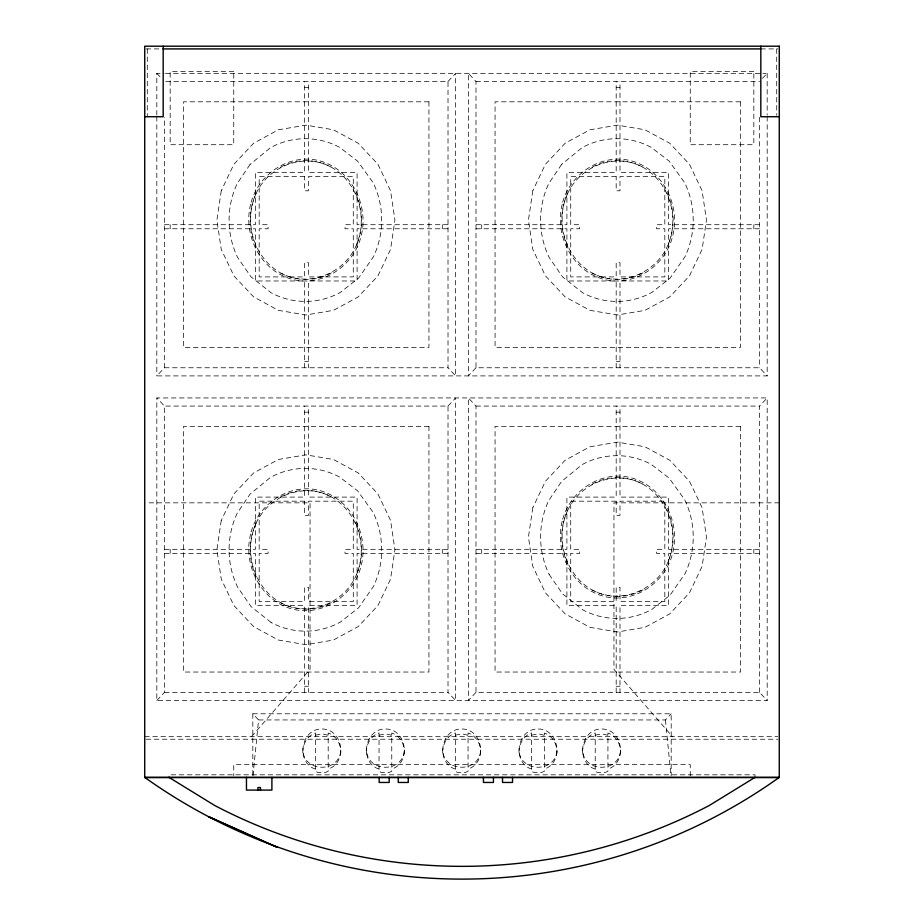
<?xml version="1.0" encoding="UTF-8"?>
<svg xmlns="http://www.w3.org/2000/svg" width="924" height="924" viewBox="0 0 924 924"><rect width="100%" height="100%" fill="white"/><g stroke="black" fill="none" stroke-linecap="round" stroke-linejoin="round"><path stroke-width="0.69" stroke-dasharray="4.62 3.46" d="M252.968 775.929L258.57 719.946L252.818 713.79L671.182 713.79L671.182 775.952M315.465 769.115C295.414 762.67 300.623 728.274 322.199 728.99C343.301 729.105 347.851 762.854 328.182 769.057M302.818 752.748C302.506 744.305 307.334 735.747 315.465 732.928L315.465 771.355L317.486 772.325L325.41 772.487L328.182 771.297L328.182 733.032C336.636 735.677 341.406 744.952 340.748 753.522M379.048 769.115C358.997 762.67 364.206 728.274 385.782 728.99C406.883 729.105 411.434 762.854 391.764 769.057M366.401 752.748C366.089 744.305 370.917 735.747 379.048 732.928L379.048 771.355L381.058 772.325L388.992 772.487L391.764 771.297L391.764 733.032C400.219 735.677 404.978 744.952 404.331 753.522M455.336 769.115C435.296 762.67 440.494 728.274 462.081 728.99C483.183 729.105 487.733 762.854 468.052 769.057M442.688 752.748C442.388 744.305 447.204 735.747 455.336 732.928L455.336 771.355L457.357 772.325L465.292 772.487L468.052 771.297L468.052 733.032C476.507 735.677 481.277 744.952 480.619 753.522M531.635 769.115C511.584 762.67 516.793 728.274 538.38 728.99C559.47 729.105 564.021 762.854 544.351 769.057M518.988 752.748C518.676 744.305 523.504 735.747 531.635 732.928L531.635 771.355L533.656 772.325L541.579 772.487L544.351 771.297L544.351 733.032C552.806 735.677 557.576 744.952 556.918 753.522M595.218 769.115C575.167 762.67 580.376 728.274 601.951 728.99C623.053 729.105 627.604 762.854 607.934 769.057M582.57 752.748C582.259 744.305 587.087 735.747 595.218 732.928L595.218 771.355L597.239 772.325L605.162 772.487L607.934 771.297L607.934 733.032C616.389 735.677 621.147 744.952 620.501 753.522M256.144 193.393C243.162 221.529 253.453 257.877 280.908 273.146C307.981 287.722 343.07 274.209 355.682 246.731C368.664 218.607 358.373 182.259 330.919 166.99C303.846 152.414 268.757 165.927 256.144 193.393A62.89 62.89 0 0 0 256.422 247.332M256.144 523.1C243.162 551.224 253.453 587.572 280.908 602.841C307.981 617.417 343.07 603.915 355.682 576.437C368.664 548.302 358.373 511.954 330.919 496.685C303.846 482.109 268.757 495.622 256.144 523.1A62.89 62.89 0 0 0 256.422 577.026M567.683 193.393C554.7 221.529 564.991 257.877 592.446 273.146C619.519 287.722 654.608 274.209 667.22 246.731C680.203 218.607 669.912 182.259 642.457 166.99C615.384 152.414 580.295 165.927 567.683 193.393A62.89 62.89 0 0 0 567.971 247.332M567.683 510.383C554.7 538.507 564.991 574.855 592.446 590.124C619.519 604.7 654.608 591.198 667.22 563.721C680.203 535.585 669.912 499.237 642.457 483.98C615.384 469.392 580.295 482.906 567.683 510.383A62.89 62.89 0 0 0 567.971 564.31M340.748 750.912C338.785 773.18 303.881 772.452 302.818 750.138M404.331 750.912C402.367 773.18 367.463 772.452 366.401 750.138M480.619 750.912C478.667 773.18 443.763 772.452 442.688 750.138M556.918 750.912C554.954 773.18 520.062 772.452 518.988 750.138M620.501 750.912C618.537 773.18 583.633 772.452 582.57 750.138M251.455 736.682L310.048 669.346L310.048 502.841L146.177 502.841M258.57 719.946L665.43 719.946L671.182 713.79M767.186 116.551L767.186 375.906L156.814 375.906L164.449 367.764L164.449 117.279M448.013 81.462L455.648 73.331L455.648 375.906L448.013 367.764L448.013 81.462L164.449 81.462M156.814 700.519L164.449 692.376L164.449 406.075L156.814 397.944L767.186 397.944L767.186 700.519L156.814 700.519L156.814 397.944M475.987 367.764L468.353 375.906L468.353 73.331L475.987 81.462L475.987 367.764L759.551 367.764L767.186 375.906M448.013 406.075L455.648 397.944L455.648 700.519L448.013 692.376L448.013 406.075L164.449 406.075M762.416 78.413L767.186 73.331L762.854 73.331M475.987 692.376L468.353 700.519L468.353 397.944L475.987 406.075L475.987 692.376L759.551 692.376L767.186 700.519M759.551 692.376L759.551 406.075L767.186 397.944M315.465 735.169L322.199 733.841L328.182 735.273M379.048 735.169L385.782 733.841L391.764 735.273M455.336 735.169L462.081 733.841L468.052 735.273M531.635 735.169L538.38 733.841L544.351 735.273M595.218 735.169L601.951 733.841L607.934 735.273M146.154 48.914L163.178 48.914M760.822 48.914L777.846 48.914M156.814 115.107L156.814 73.331L164.033 73.331M165.477 73.331L761.411 73.331M475.987 81.462L759.551 81.462M304.643 87.561L308.454 87.561M616.181 87.561L619.992 87.561M164.449 224.705L255.37 224.705L255.37 172.488L304.643 172.488L304.643 81.462M448.013 224.705L357.091 224.705L357.091 172.488L308.454 172.488L308.454 81.462M475.987 224.705L566.909 224.705L566.909 172.488L616.181 172.488L616.181 81.462M759.551 224.705L668.63 224.705L668.63 172.488L619.992 172.488L619.992 81.462M164.449 228.771L255.37 228.771L255.37 280.977L304.643 280.977L304.643 367.764M448.013 228.771L357.091 228.771L357.091 280.977L308.454 280.977L308.454 367.764M475.987 228.771L566.909 228.771L566.909 280.977L616.181 280.977L616.181 367.764M759.551 228.771L668.63 228.771L668.63 280.977L619.992 280.977L619.992 367.764M304.643 361.665L308.454 361.665M616.181 361.665L619.992 361.665M164.449 367.764L448.013 367.764M475.987 406.075L759.551 406.075M304.643 412.173L308.454 412.173M616.181 412.173L619.992 412.173M779.267 502.841L613.952 502.841L613.952 669.346L672.545 736.682M164.449 549.318L255.37 549.318L255.37 497.1L304.643 497.1L304.643 406.075M448.013 549.318L357.091 549.318L357.091 497.1L308.454 497.1L308.454 406.075M475.987 549.318L566.909 549.318L566.909 497.1L616.181 497.1L616.181 406.075M759.551 549.318L668.63 549.318L668.63 497.1L619.992 497.1L619.992 406.075M164.449 553.384L255.37 553.384L255.37 605.601L304.643 605.601L304.643 692.376M448.013 553.384L357.091 553.384L357.091 605.601L308.454 605.601L308.454 692.376M475.987 553.384L566.909 553.384L566.909 605.601L616.181 605.601L616.181 692.376M759.551 553.384L668.63 553.384L668.63 605.601L619.992 605.601L619.992 692.376M304.643 686.278L308.454 686.278M616.181 686.278L619.992 686.278M164.449 692.376L448.013 692.376M144.733 736.682L777.823 736.682M146.177 739.223L777.823 739.223M271.125 622.476L250.982 606.525L237.595 587.11A86.151 86.151 0 0 1 237.202 513.236L250.058 494.132L270.362 477.477A72.13 72.13 0 0 1 339.639 477.061L357.542 490.771L373.157 512.416A86.151 86.151 0 0 1 373.55 586.301L358.593 607.784L340.402 622.06A72.13 72.13 0 0 1 271.125 622.476M156.814 73.331L161.585 78.413M549.133 574.393L562.52 593.809L582.663 609.759A72.13 72.13 0 0 0 651.94 609.343L670.143 595.068L685.088 573.585A86.151 86.151 0 0 0 684.707 499.699L669.091 478.066L651.177 464.345A72.13 72.13 0 0 0 581.901 464.76L561.607 481.416L548.74 500.519A86.151 86.151 0 0 0 549.133 574.393M665.43 719.946L671.032 775.929M776.714 48.914L776.714 115.281M767.186 73.331L767.186 115.107M759.551 117.279L759.551 367.764M755 777.373L755 774.82L169 774.82L169 777.373M753.834 224.705L753.834 228.771M753.834 549.318L753.834 553.384M690.251 775.952L690.251 764.656L233.749 764.656L233.749 775.952M481.704 224.705L481.704 228.771M481.704 549.318L481.704 553.384M442.296 224.705L442.296 228.771M442.296 549.318L442.296 553.384M252.818 713.79L252.818 775.952M170.166 224.705L170.166 228.771M170.166 549.318L170.166 553.384M156.814 116.551L156.814 375.906M147.286 48.914L147.286 116.724M591.891 167.29A52.656 52.656 0 0 1 642.457 166.99M666.932 192.804A62.89 62.89 0 0 1 667.22 246.731M643.012 272.834A52.656 52.656 0 0 1 592.446 273.146M591.891 484.28A52.656 52.656 0 0 1 642.457 483.968M666.932 509.782A62.89 62.89 0 0 1 667.22 563.721M643.012 589.824A52.656 52.656 0 0 1 592.446 590.124M280.353 167.29A52.656 52.656 0 0 1 330.919 166.99M355.394 192.804A62.89 62.89 0 0 1 355.682 246.731M331.473 272.834A52.656 52.656 0 0 1 280.908 273.146M280.353 496.997A52.656 52.656 0 0 1 330.919 496.685M355.394 522.499A62.89 62.89 0 0 1 355.682 576.437M331.473 602.54A52.656 52.656 0 0 1 280.908 602.841M250.635 204.273C242.804 234.812 260.187 269.981 291.106 279.013C321.633 287.918 354.135 266.089 361.18 235.863C369.023 205.324 351.64 170.155 320.72 161.123C290.194 152.217 257.692 174.047 250.635 204.273M250.635 533.968C242.804 564.506 260.187 599.676 291.106 608.708C321.633 617.613 354.135 595.784 361.18 565.557C369.023 535.019 351.64 499.849 320.72 490.817C290.194 481.912 257.692 503.742 250.635 533.968M562.185 204.273C554.342 234.812 571.725 269.981 602.644 279.013C633.171 287.918 665.673 266.089 672.718 235.863C680.561 205.324 663.178 170.155 632.259 161.123C601.732 152.217 569.23 174.047 562.185 204.273M562.185 521.252C554.342 551.79 571.725 586.959 602.644 595.992C633.171 604.897 665.673 583.067 672.718 552.841C680.561 522.303 663.178 487.133 632.259 478.101C601.732 469.196 569.23 491.025 562.185 521.252M221.252 190.737L216.897 220.062L221.252 249.399L233.899 275.86L253.592 296.87L278.401 310.349L305.913 314.992L333.414 310.349L358.235 296.87L377.928 275.86L390.563 249.399L394.929 220.062L390.563 190.737L377.928 164.264L358.235 143.266L333.414 129.787L305.913 125.133L278.401 129.787L253.592 143.266L233.899 164.264L221.252 190.737M221.252 520.431L216.897 549.768L221.252 579.105L233.899 605.566L253.592 626.564L278.401 640.043L305.913 644.698L333.414 640.043L358.235 626.564L377.928 605.566L390.563 579.105L394.929 549.768L390.563 520.431L377.928 493.97L358.235 472.961L333.414 459.482L305.913 454.839L278.401 459.482L253.592 472.961L233.899 493.97L221.252 520.431M532.802 190.737L528.436 220.062L532.802 249.399L545.437 275.86L565.13 296.87L589.951 310.349L617.451 314.992L644.964 310.349L669.773 296.87L689.466 275.86L702.101 249.399L706.467 220.062L702.101 190.737L689.466 164.264L669.773 143.266L644.964 129.787L617.451 125.133L589.951 129.787L565.13 143.266L545.437 164.264L532.802 190.737M532.802 507.715L528.436 537.052L532.802 566.389L545.437 592.85L565.13 613.848L589.951 627.338L617.451 631.981L644.964 627.338L669.773 613.848L689.466 592.85L702.101 566.389L706.467 537.052L702.101 507.715L689.466 481.254L669.773 460.244L644.964 446.766L617.451 442.122L589.951 446.766L565.13 460.244L545.437 481.254L532.802 507.715M250.058 164.437L237.202 183.53A86.151 86.151 0 0 0 237.595 257.415L250.982 276.83L271.125 292.769A72.13 72.13 0 0 0 340.39 292.354L358.593 278.089L373.55 256.595A86.151 86.151 0 0 0 373.169 182.721L357.542 161.076L339.639 147.355A72.13 72.13 0 0 0 270.362 147.782L250.058 164.437M561.607 164.437L548.74 183.53A86.151 86.151 0 0 0 549.133 257.415L562.52 276.83L582.663 292.769A72.13 72.13 0 0 0 651.94 292.354L670.143 278.089L685.088 256.595A86.151 86.151 0 0 0 684.707 182.721L669.091 161.076L651.177 147.355A72.13 72.13 0 0 0 581.901 147.782L561.607 164.437M233.749 71.633L170.166 71.633L170.166 144.71L233.749 144.71L233.749 71.633M753.834 71.633L690.251 71.633L690.251 144.71L753.834 144.71L753.834 71.633M428.944 101.802L183.518 101.802L183.518 347.424L428.944 347.424L428.944 101.802M740.482 101.802L495.056 101.802L495.056 347.424L740.482 347.424L740.482 101.802M304.643 176.565L259.182 176.565L259.182 224.705L268.087 224.705L268.087 228.771L259.182 228.771L259.182 276.911L304.643 276.911L304.643 262.67L308.454 262.67L308.454 276.911L353.28 276.911L353.28 228.771L345.01 228.771L345.01 224.705L353.28 224.705L353.28 176.565L308.454 176.565L308.454 190.794L304.643 190.794L304.643 176.565M616.181 176.565L570.72 176.565L570.72 224.705L579.625 224.705L579.625 228.771L570.72 228.771L570.72 276.911L616.181 276.911L616.181 262.67L619.992 262.67L619.992 276.911L664.818 276.911L664.818 228.771L656.548 228.771L656.548 224.705L664.818 224.705L664.818 176.565L619.992 176.565L619.992 190.794L616.181 190.794L616.181 176.565M428.944 426.414L183.518 426.414L183.518 672.037L428.944 672.037L428.944 426.414M740.482 426.414L495.056 426.414L495.056 672.037L740.482 672.037L740.482 426.414M304.643 501.178L259.182 501.178L259.182 549.318L268.087 549.318L268.087 553.384L259.182 553.384L259.182 601.524L304.643 601.524L304.643 587.283L308.454 587.283L308.454 601.524L353.28 601.524L353.28 553.384L345.01 553.384L345.01 549.318L353.28 549.318L353.28 501.178L308.454 501.178L308.454 515.407L304.643 515.407L304.643 501.178M616.181 501.178L570.72 501.178L570.72 549.318L579.625 549.318L579.625 553.384L570.72 553.384L570.72 601.524L616.181 601.524L616.181 587.283L619.992 587.283L619.992 601.524L664.818 601.524L664.818 553.384L656.548 553.384L656.548 549.318L664.818 549.318L664.818 501.178L619.992 501.178L619.992 515.407L616.181 515.407L616.181 501.178"/><path stroke-width="1.39" d="M755 777.373L709.32 805.474A532.848 532.848 0 0 1 214.68 805.474L169 777.373M163.167 48.914L760.833 48.914M144.733 116.724L163.178 116.724L163.178 46.2M779.267 116.724L760.822 116.724L760.822 46.2M512.531 777.373L512.531 782.455L502.517 782.455L502.517 777.373M493.451 777.373L493.451 782.455L483.437 782.455L483.437 777.373M408.258 777.373L408.258 782.455L398.244 782.455L398.244 777.373M389.189 777.373L389.189 782.455L379.163 782.455L379.163 777.373M271.899 777.373L271.899 790.089L246.465 790.089L246.465 777.373M260.452 790.089L260.452 787.537L257.912 787.537L257.912 790.089M208.87 816.816L277.419 847.424L208.87 816.816M779.267 46.2L144.733 46.2L144.733 777.534L779.267 777.534L779.267 46.2M779.267 777.373L144.733 777.373A545.599 545.599 0 0 0 779.267 777.373"/></g></svg>
